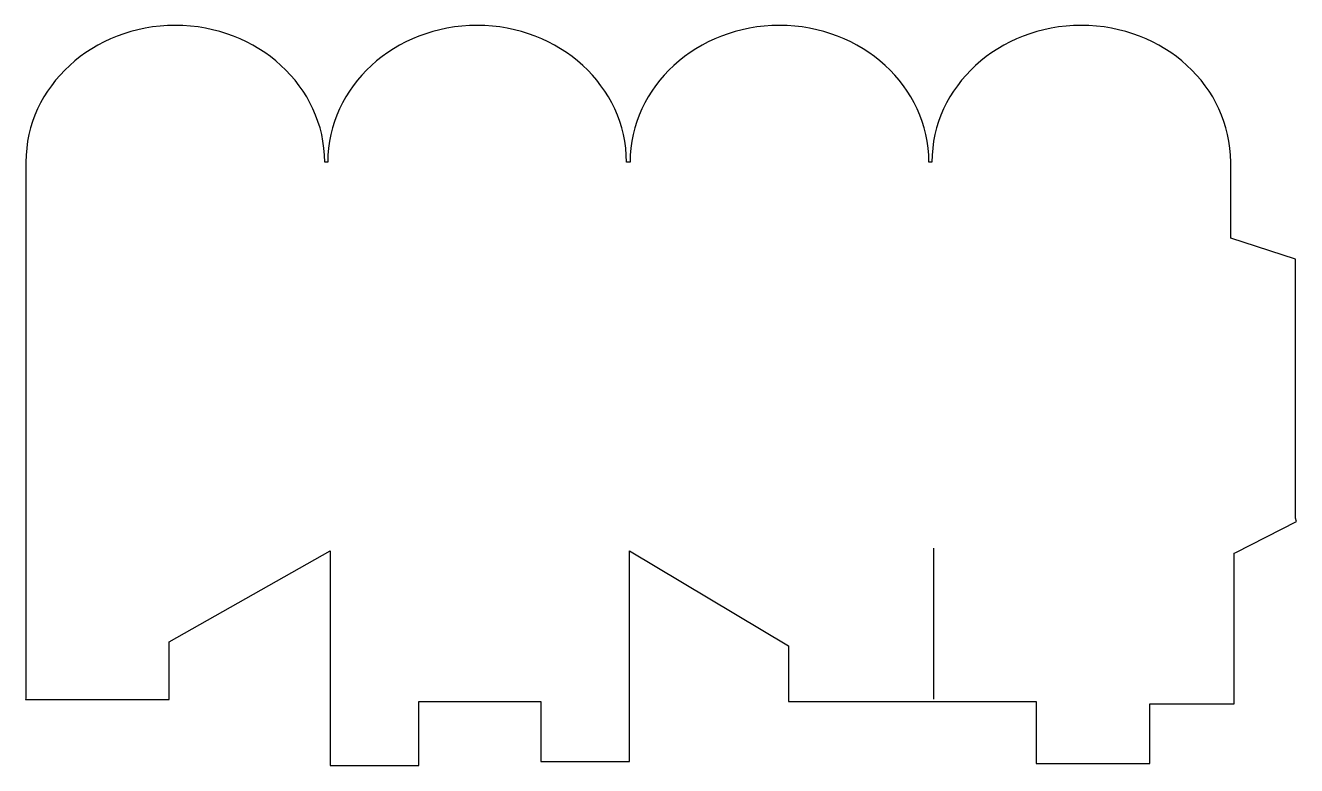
# Model space of a CAD drawing. Header units: centimetres. Extents: x -10.2 to 10.2, y -6 to 6.
import ezdxf

# ---------------------------------------------------------------- set-up
doc = ezdxf.new("R2010")
doc.units = ezdxf.units.CM
doc.header["$MEASUREMENT"] = 0
doc.layers.add('Camada 1', color=7, linetype='Continuous')

msp = doc.modelspace()

# ---------------------------------------------------------------- linework, layer by layer
at = {"layer": 'Camada 1', "lineweight": 25}
msp.add_open_spline([(10.2393, -2.03019), (10.2393, -2.03019), (9.26132, -2.52729), (9.26132, -2.52729), (9.26132, -2.52729), (9.26132, -2.52729), (9.23608, -2.53819), (9.23608, -2.53819), (9.23608, -2.53819), (9.23608, -2.53819), (9.23608, -4.96545), (9.23608, -4.96545), (9.23608, -4.96545), (9.23608, -4.96545), (7.87281, -4.96545), (7.87281, -4.96545), (7.87281, -4.96545), (7.87281, -4.96545), (7.87281, -5.9297), (7.87281, -5.9297), (7.87281, -5.9297), (7.87281, -5.9297), (6.04393, -5.9297), (6.04393, -5.9297), (6.04393, -5.9297), (6.04393, -5.9297), (6.04393, -4.9323), (6.04393, -4.9323), (6.04393, -4.9323), (6.04393, -4.9323), (2.05391, -4.9323), (2.05391, -4.9323), (2.05391, -4.9323), (2.05391, -4.9323), (2.05391, -4.03449), (2.05391, -4.03449), (2.05391, -4.03449), (2.05391, -4.03449), (-0.50654, -2.50491), (-0.50654, -2.50491), (-0.50654, -2.50491), (-0.50654, -2.50491), (-0.50654, -5.89647), (-0.50654, -5.89647), (-0.50654, -5.89647), (-0.50654, -5.89647), (-1.9363, -5.89646), (-1.9363, -5.89646), (-1.9363, -5.89646), (-1.9363, -5.89646), (-1.9363, -4.9323), (-1.9363, -4.9323), (-1.9363, -4.9323), (-1.9363, -4.9323), (-3.89808, -4.9323), (-3.89808, -4.9323), (-3.89808, -4.9323), (-3.89808, -4.9323), (-3.89808, -5.96298), (-3.89808, -5.96298), (-3.89808, -5.96298), (-3.89808, -5.96298), (-5.32791, -5.96298), (-5.32791, -5.96298), (-5.32791, -5.96298), (-5.32791, -5.96298), (-5.32791, -2.50493), (-5.32791, -2.50493), (-5.32791, -2.50493), (-5.32791, -2.50493), (-7.92154, -3.968), (-7.92154, -3.968), (-7.92154, -3.968), (-7.92154, -3.968), (-7.92154, -4.89904), (-7.92154, -4.89904), (-7.92154, -4.89904), (-7.92154, -4.89904), (-10.23736, -4.89904), (-10.23736, -4.89904), (-10.23736, -4.89904), (-10.23736, -4.89904), (-10.22948, -4.87491), (-10.22948, -4.87491), (-10.22948, -4.87491), (-10.22948, -4.87491), (-10.22948, 3.76083), (-10.22948, 3.76083), (-10.22948, 3.76083), (-10.22945, 4.97704), (-9.15199, 5.96298), (-7.82286, 5.96298), (-7.82286, 5.96298), (-6.4937, 5.96298), (-5.41621, 4.97704), (-5.41621, 3.76083), (-5.41621, 3.76083), (-5.41621, 3.76083), (-5.36792, 3.76083), (-5.36792, 3.76083), (-5.36792, 3.76083), (-5.36792, 4.97704), (-4.29046, 5.96298), (-2.96132, 5.96298), (-2.96132, 5.96298), (-1.63216, 5.96298), (-0.5547, 4.97704), (-0.5547, 3.76083), (-0.5547, 3.76083), (-0.5547, 3.76083), (-0.49665, 3.76083), (-0.49665, 3.76083), (-0.49665, 3.76083), (-0.49665, 4.97704), (0.58081, 5.96298), (1.90995, 5.96298), (1.90995, 5.96298), (3.23911, 5.96298), (4.3166, 4.97704), (4.3166, 3.76083), (4.3166, 3.76083), (4.3166, 3.76083), (4.36488, 3.76083), (4.36488, 3.76083), (4.36488, 3.76083), (4.36488, 4.97704), (5.44234, 5.96298), (6.77148, 5.96298), (6.77148, 5.96298), (8.10064, 5.96298), (9.17813, 4.97704), (9.17813, 3.76083), (9.17813, 3.76083), (9.17813, 3.76083), (9.17813, 2.53409), (9.17813, 2.53409), (9.17813, 2.53409), (9.17813, 2.53409), (10.22114, 2.19407), (10.22114, 2.19407), (10.22114, 2.19407), (10.22114, 2.19407), (10.22114, -1.97793), (10.22114, -1.97793), (10.22114, -1.97793), (10.22114, -1.97793), (10.2393, -2.03019), (10.2393, -2.03019)], degree=3, knots=[0, 0, 0, 0, 0.02631579, 0.02631579, 0.02631579, 0.02631579, 0.05263158, 0.05263158, 0.05263158, 0.05263158, 0.07894737, 0.07894737, 0.07894737, 0.07894737, 0.10526316, 0.10526316, 0.10526316, 0.10526316, 0.13157895, 0.13157895, 0.13157895, 0.13157895, 0.15789474, 0.15789474, 0.15789474, 0.15789474, 0.18421053, 0.18421053, 0.18421053, 0.18421053, 0.21052632, 0.21052632, 0.21052632, 0.21052632, 0.23684211, 0.23684211, 0.23684211, 0.23684211, 0.26315789, 0.26315789, 0.26315789, 0.26315789, 0.28947368, 0.28947368, 0.28947368, 0.28947368, 0.31578947, 0.31578947, 0.31578947, 0.31578947, 0.34210526, 0.34210526, 0.34210526, 0.34210526, 0.36842105, 0.36842105, 0.36842105, 0.36842105, 0.39473684, 0.39473684, 0.39473684, 0.39473684, 0.42105263, 0.42105263, 0.42105263, 0.42105263, 0.44736842, 0.44736842, 0.44736842, 0.44736842, 0.47368421, 0.47368421, 0.47368421, 0.47368421, 0.5, 0.5, 0.5, 0.5, 0.52631579, 0.52631579, 0.52631579, 0.52631579, 0.55263158, 0.55263158, 0.55263158, 0.55263158, 0.57894737, 0.57894737, 0.57894737, 0.57894737, 0.60526316, 0.60526316, 0.60526316, 0.60526316, 0.63157895, 0.63157895, 0.63157895, 0.63157895, 0.65789474, 0.65789474, 0.65789474, 0.65789474, 0.68421053, 0.68421053, 0.68421053, 0.68421053, 0.71052632, 0.71052632, 0.71052632, 0.71052632, 0.73684211, 0.73684211, 0.73684211, 0.73684211, 0.76315789, 0.76315789, 0.76315789, 0.76315789, 0.78947368, 0.78947368, 0.78947368, 0.78947368, 0.81578947, 0.81578947, 0.81578947, 0.81578947, 0.84210526, 0.84210526, 0.84210526, 0.84210526, 0.86842105, 0.86842105, 0.86842105, 0.86842105, 0.89473684, 0.89473684, 0.89473684, 0.89473684, 0.92105263, 0.92105263, 0.92105263, 0.92105263, 0.94736842, 0.94736842, 0.94736842, 0.94736842, 1, 1, 1, 1], dxfattribs=at)
msp.add_open_spline([(4.38817, -2.4618), (4.38817, -2.4618), (4.38817, -4.89435), (4.38817, -4.89435)], degree=3, dxfattribs=at)

doc.saveas('drawing.dxf')
